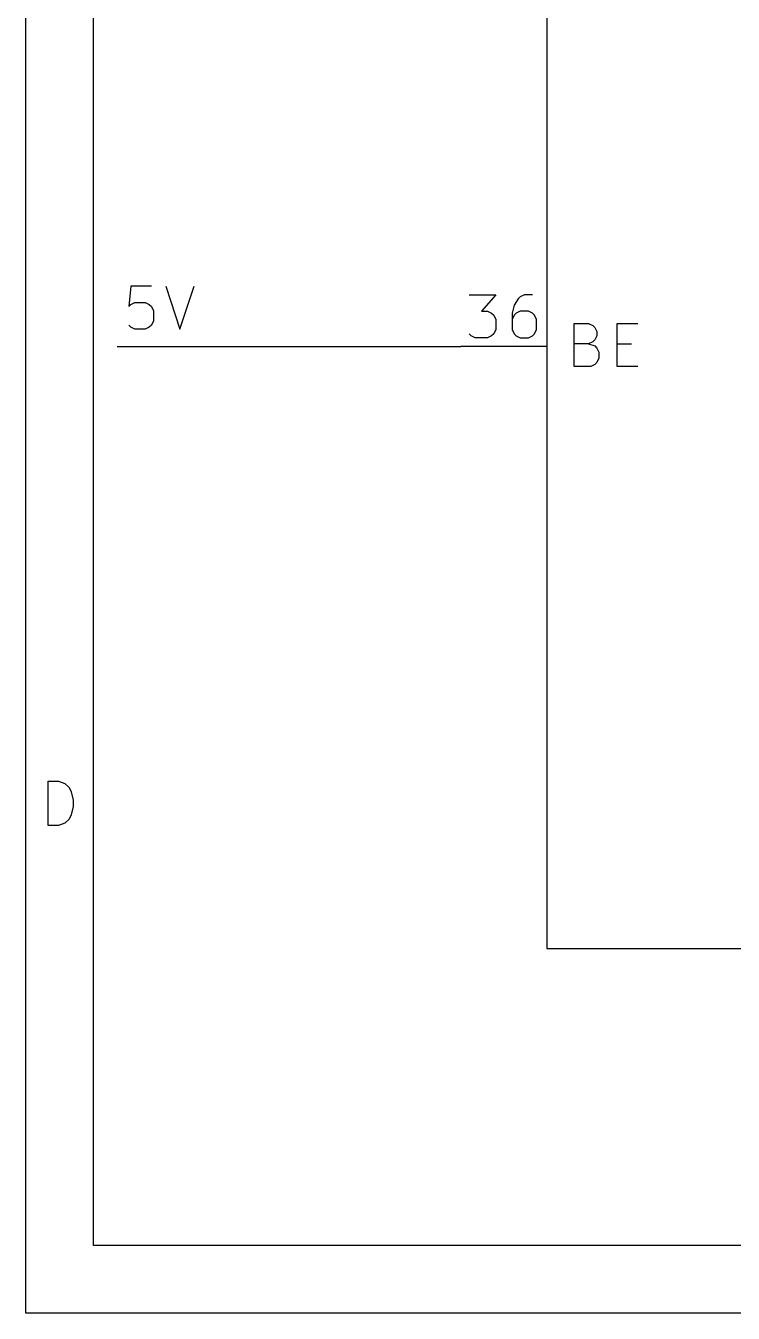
# Model space of a CAD drawing. Header units: millimetres. Extents: x 10 to 287, y -200 to -10.
# Drawn here: x 10 to 30.91, y -200.01 to -161.97 of the extents above; entities that cross this region are included whole.
import ezdxf

# ---------------------------------------------------------------- set-up
doc = ezdxf.new("R2010")
doc.units = ezdxf.units.MM
for name, color, linetype in [('GREENSIXTYFIVE', 129, 'CONTINUOUS'), ('LIGHTGREEN', 92, 'CONTINUOUS'), ('LIGHTRED', 12, 'CONTINUOUS'), ('RED', 14, 'CONTINUOUS'), ('REDSIX', 19, 'CONTINUOUS'), ('WHITE', 250, 'CONTINUOUS')]:
    doc.layers.add(name, color=color, linetype=linetype)

msp = doc.modelspace()

# ---------------------------------------------------------------- linework, layer by layer
at = {"layer": 'GREENSIXTYFIVE', "linetype": 'CONTINUOUS'}
for p, q in [((26.2103, -172.0375), (26.2103, -170.7675)), ((26.2103, -170.7675), (26.6337, -170.7675)), ((26.2103, -172.0375), (26.2103, -170.7675)), ((26.2103, -170.7675), (26.6337, -170.7675)), ((26.6337, -170.7675), (26.7546, -170.828)), ((26.6337, -170.7675), (26.7546, -170.828)), ((27.4803, -172.0375), (27.4803, -170.7675)), ((27.4803, -170.7675), (28.0851, -170.7675)), ((27.4803, -172.0375), (27.4803, -170.7675)), ((27.4803, -170.7675), (28.0851, -170.7675)), ((26.7546, -170.828), (26.8151, -170.8885)), ((26.7546, -170.828), (26.8151, -170.8885)), ((26.8151, -170.8885), (26.8756, -171.0094)), ((26.8151, -170.8885), (26.8756, -171.0094)), ((26.8756, -171.1304), (26.8151, -171.2513)), ((26.8756, -171.1304), (26.8151, -171.2513)), ((26.8756, -171.0094), (26.8756, -171.1304)), ((26.8756, -171.0094), (26.8756, -171.1304)), ((26.6337, -171.3723), (26.2103, -171.3723)), ((26.6337, -171.3723), (26.2103, -171.3723)), ((26.7546, -171.3118), (26.6337, -171.3723)), ((26.7546, -171.3118), (26.6337, -171.3723)), ((26.6337, -171.3723), (26.8151, -171.4328)), ((26.6337, -171.3723), (26.8151, -171.4328)), ((26.8151, -171.2513), (26.7546, -171.3118)), ((26.8151, -171.2513), (26.7546, -171.3118)), ((26.8151, -171.4328), (26.8756, -171.4932)), ((26.8151, -171.4328), (26.8756, -171.4932)), ((26.8756, -171.4932), (26.936, -171.6142)), ((26.8756, -171.4932), (26.936, -171.6142)), ((27.4803, -171.3723), (27.9037, -171.3723)), ((27.4803, -171.3723), (27.9037, -171.3723)), ((26.936, -171.7956), (26.8756, -171.9166)), ((26.936, -171.7956), (26.8756, -171.9166)), ((26.936, -171.6142), (26.936, -171.7956)), ((26.936, -171.6142), (26.936, -171.7956)), ((26.6941, -172.0375), (26.2103, -172.0375)), ((26.6941, -172.0375), (26.2103, -172.0375)), ((26.8151, -171.9771), (26.6941, -172.0375)), ((26.8151, -171.9771), (26.6941, -172.0375)), ((26.8756, -171.9166), (26.8151, -171.9771)), ((26.8756, -171.9166), (26.8151, -171.9771)), ((28.0851, -172.0375), (27.4803, -172.0375)), ((28.0851, -172.0375), (27.4803, -172.0375))]:
    msp.add_line(p, q, dxfattribs=at)
at = {"layer": 'LIGHTGREEN', "linetype": 'CONTINUOUS'}
msp.add_line((12.7, -171.45), (22.86, -171.45), dxfattribs=at)
at = {"layer": 'LIGHTRED', "linetype": 'CONTINUOUS'}
for p, q in [((23.1019, -169.9229), (23.8881, -169.9229)), ((23.1019, -169.9229), (23.8881, -169.9229)), ((23.8881, -169.9229), (23.4647, -170.4067)), ((23.8881, -169.9229), (23.4647, -170.4067)), ((24.6138, -169.9834), (24.5533, -170.0439)), ((24.6138, -169.9834), (24.5533, -170.0439)), ((24.7347, -169.9229), (24.6138, -169.9834)), ((24.7347, -169.9229), (24.6138, -169.9834)), ((24.9766, -169.9229), (24.7347, -169.9229)), ((24.9766, -169.9229), (24.7347, -169.9229)), ((24.4323, -170.2253), (24.3719, -170.4672)), ((24.4323, -170.2253), (24.3719, -170.4672)), ((24.5533, -170.0439), (24.4323, -170.2253)), ((24.5533, -170.0439), (24.4323, -170.2253)), ((23.4647, -170.4067), (23.6462, -170.4067)), ((23.4647, -170.4067), (23.6462, -170.4067)), ((23.6462, -170.4067), (23.7671, -170.4672)), ((23.6462, -170.4067), (23.7671, -170.4672)), ((23.7671, -170.4672), (23.8276, -170.5277)), ((23.7671, -170.4672), (23.8276, -170.5277)), ((23.8276, -170.5277), (23.8881, -170.6486)), ((23.8276, -170.5277), (23.8881, -170.6486)), ((23.8881, -170.6486), (23.8881, -170.951)), ((23.8881, -170.6486), (23.8881, -170.951)), ((24.3719, -170.4672), (24.3719, -170.951)), ((24.3719, -170.4672), (24.3719, -170.951)), ((24.4323, -170.5277), (24.3719, -170.6486)), ((24.4323, -170.5277), (24.3719, -170.6486)), ((24.4928, -170.4672), (24.4323, -170.5277)), ((24.4928, -170.4672), (24.4323, -170.5277)), ((24.6138, -170.4067), (24.4928, -170.4672)), ((24.6138, -170.4067), (24.4928, -170.4672)), ((24.8557, -170.4067), (24.6138, -170.4067)), ((24.8557, -170.4067), (24.6138, -170.4067)), ((24.9766, -170.4672), (24.8557, -170.4067)), ((24.9766, -170.4672), (24.8557, -170.4067)), ((25.0371, -170.5277), (24.9766, -170.4672)), ((25.0371, -170.5277), (24.9766, -170.4672)), ((25.0976, -170.6486), (25.0371, -170.5277)), ((25.0976, -170.6486), (25.0371, -170.5277)), ((25.0976, -170.951), (25.0976, -170.6486)), ((25.0976, -170.951), (25.0976, -170.6486)), ((23.1624, -171.1325), (23.1019, -171.072)), ((23.1624, -171.1325), (23.1019, -171.072)), ((23.2833, -171.1929), (23.1624, -171.1325)), ((23.2833, -171.1929), (23.1624, -171.1325)), ((23.7671, -171.1325), (23.6462, -171.1929)), ((23.7671, -171.1325), (23.6462, -171.1929)), ((23.8276, -171.072), (23.7671, -171.1325)), ((23.8276, -171.072), (23.7671, -171.1325)), ((23.8881, -170.951), (23.8276, -171.072)), ((23.8881, -170.951), (23.8276, -171.072)), ((24.3719, -170.951), (24.4323, -171.072)), ((24.3719, -170.951), (24.4323, -171.072)), ((24.4323, -171.072), (24.4928, -171.1325)), ((24.4323, -171.072), (24.4928, -171.1325)), ((24.4928, -171.1325), (24.6138, -171.1929)), ((24.4928, -171.1325), (24.6138, -171.1929)), ((24.8557, -171.1929), (24.9766, -171.1325)), ((24.8557, -171.1929), (24.9766, -171.1325)), ((24.9766, -171.1325), (25.0371, -171.072)), ((24.9766, -171.1325), (25.0371, -171.072)), ((25.0371, -171.072), (25.0976, -170.951)), ((25.0371, -171.072), (25.0976, -170.951)), ((23.6462, -171.1929), (23.2833, -171.1929)), ((23.6462, -171.1929), (23.2833, -171.1929)), ((24.6138, -171.1929), (24.8557, -171.1929)), ((24.6138, -171.1929), (24.8557, -171.1929))]:
    msp.add_line(p, q, dxfattribs=at)
at = {"layer": 'RED', "linetype": 'CONTINUOUS'}
for p, q in [((10, -200.0072), (10, -10)), ((12, -198.0072), (12, -12)), ((25.4, -118.11), (25.4, -189.23)), ((25.4, -171.45), (22.86, -171.45)), ((25.4, -171.45), (22.86, -171.45)), ((10.6595, -185.5937), (10.6595, -184.2937)), ((10.6595, -184.2937), (10.969, -184.2937)), ((10.969, -184.2937), (11.1547, -184.3556)), ((11.1547, -184.3556), (11.2785, -184.4794)), ((11.2785, -184.4794), (11.3404, -184.6032)), ((11.3404, -184.6032), (11.4023, -184.8508)), ((11.4023, -185.0365), (11.3404, -185.2841)), ((11.4023, -184.8508), (11.4023, -185.0365)), ((10.969, -185.5937), (10.6595, -185.5937)), ((11.1547, -185.5318), (10.969, -185.5937)), ((11.2785, -185.4079), (11.1547, -185.5318)), ((11.3404, -185.2841), (11.2785, -185.4079)), ((25.4, -189.23), (40.64, -189.23)), ((285.0022, -198.0072), (12, -198.0072)), ((287.0022, -200.0072), (10, -200.0072))]:
    msp.add_line(p, q, dxfattribs=at)
at = {"layer": 'REDSIX', "linetype": 'CONTINUOUS'}
for p, q in [((13.1067, -169.6669), (13.0463, -170.2717)), ((13.7115, -169.6669), (13.1067, -169.6669)), ((14.1348, -169.6669), (14.5581, -170.9369)), ((14.5581, -170.9369), (14.9815, -169.6669)), ((13.0463, -170.2717), (13.1067, -170.2112)), ((13.1067, -170.2112), (13.2277, -170.1507)), ((13.2277, -170.1507), (13.5301, -170.1507)), ((13.5301, -170.1507), (13.651, -170.2112)), ((13.651, -170.2112), (13.7115, -170.2717)), ((13.7115, -170.2717), (13.772, -170.3926)), ((13.772, -170.695), (13.7115, -170.816)), ((13.772, -170.3926), (13.772, -170.695)), ((13.1067, -170.8765), (13.0463, -170.816)), ((13.2277, -170.9369), (13.1067, -170.8765)), ((13.5301, -170.9369), (13.2277, -170.9369)), ((13.651, -170.8765), (13.5301, -170.9369)), ((13.7115, -170.816), (13.651, -170.8765))]:
    msp.add_line(p, q, dxfattribs=at)
at = {"layer": 'WHITE', "linetype": 'CONTINUOUS'}
for p, q in [((25.4, -118.11), (25.4, -189.23)), ((25.4, -189.23), (40.64, -189.23))]:
    msp.add_line(p, q, dxfattribs=at)

doc.saveas('drawing.dxf')
